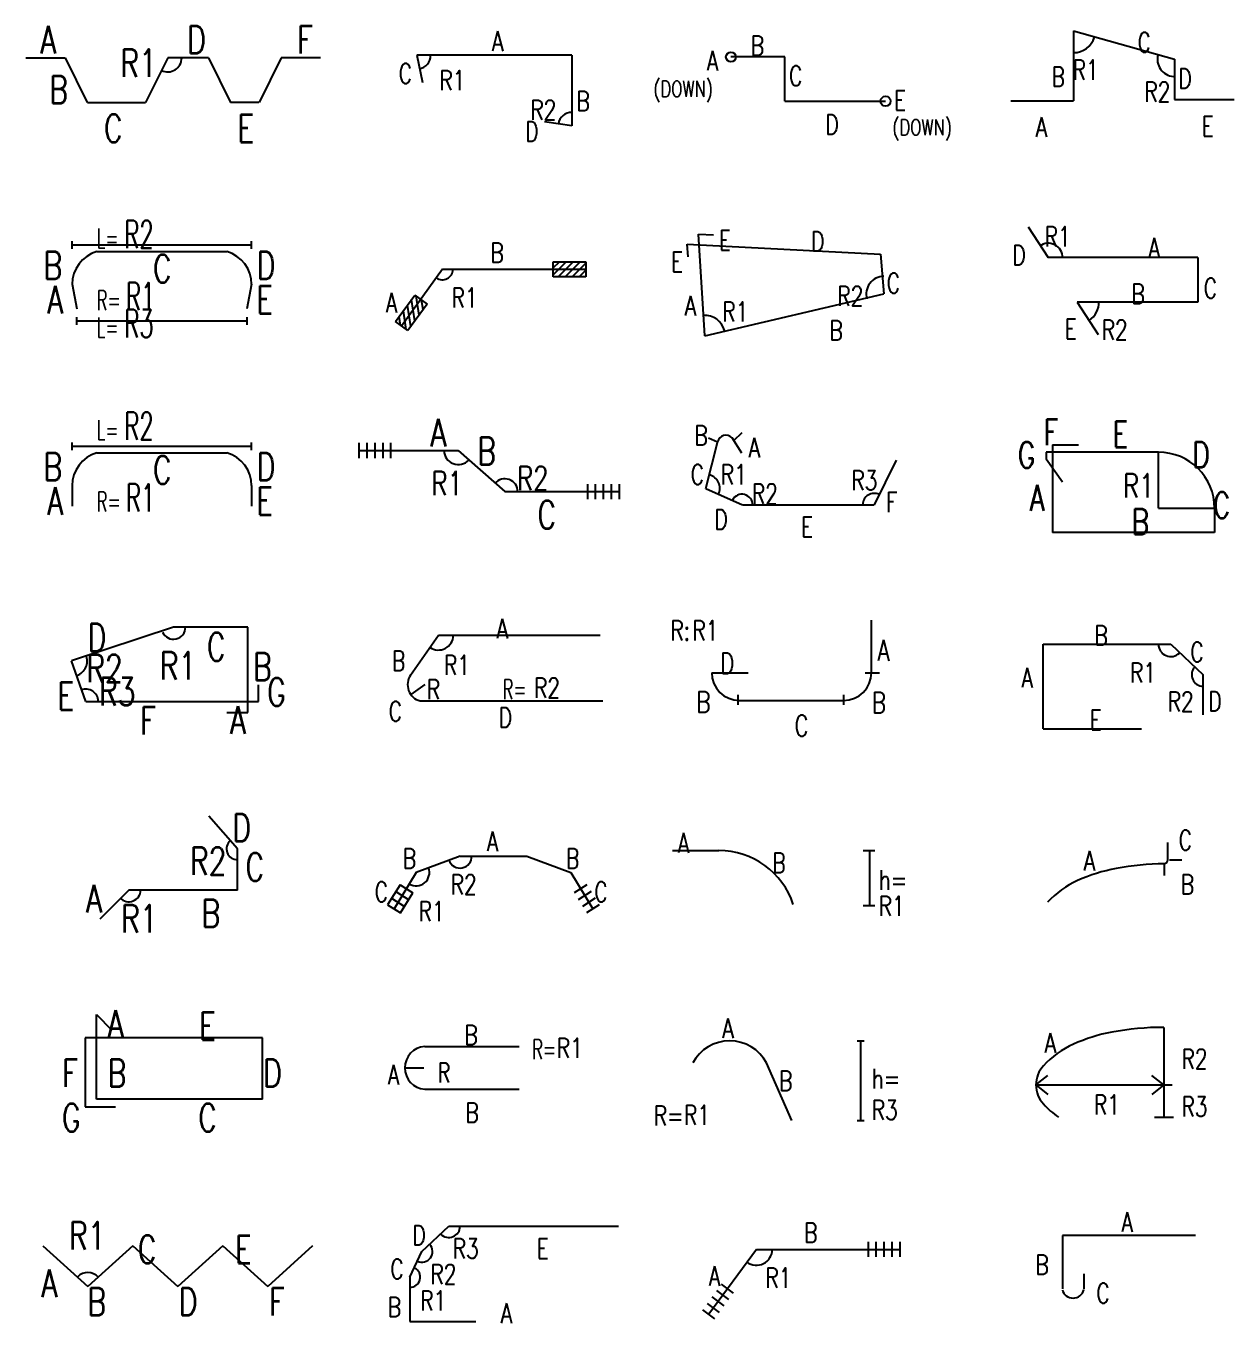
# Model space of a CAD drawing. Header units: millimetres. Extents: x -0.4 to 11.6, y -0.2 to 49.8.
# Drawn here: x 5.231 to 8.284, y 12.355 to 15.633 of the extents above; entities that cross this region are included whole.
import ezdxf
from ezdxf.enums import TextEntityAlignment as Align

# ---------------------------------------------------------------- set-up
doc = ezdxf.new("R2010")
doc.units = ezdxf.units.MM
for name, color, linetype in [('DIM', 7, 'Continuous'), ('SHOP', 2, 'Continuous'), ('TEXT', 3, 'Continuous'), ('TEXTSHOP', 3, 'Continuous')]:
    doc.layers.add(name, color=color, linetype=linetype)
doc.styles.add('ROMANS', font='romans.shx', dxfattribs={"width": 0.75, "bigfont": 'whgtxt.shx'})

# ---------------------------------------------------------------- blocks, each defined once
blk = doc.blocks.new('SSBAR_SHP_726')
at = {"color": 40}
for p, q in [((-0.326, 0.0503), (-0.2124, -0.0523)), ((-0.0988, 0.0503), (-0.2124, -0.0523)), ((-0.0988, 0.0503), (0.0148, -0.0523)), ((0.1284, 0.0503), (0.0148, -0.0523)), ((0.1284, 0.0503), (0.242, -0.0523)), ((0.3556, 0.0503), (0.242, -0.0523))]:
    blk.add_line(p, q, dxfattribs=at)
blk.add_arc((-0.2124, -0.0523), 0.0352, 42.1612, 136.8541, dxfattribs=at)
at = {"layer": 'TEXTSHOP', "color": 4, "style": 'ROMANS', "width": 0.75}
blk.add_attdef('R1', text='', height=0.07, dxfattribs=at).set_placement((-0.2141, 0.041), align=Align.CENTER)
for tag, p in [('C', (-0.0864, 0.0062)), ('E', (0.159, 0.0062)), ('B', (-0.214, -0.1261)), ('D', (0.0172, -0.1261)), ('F', (0.2448, -0.1261))]:
    blk.add_attdef(tag, p, '', height=0.07, dxfattribs=at)
blk.add_attdef('A', text='', height=0.07, dxfattribs=at).set_placement((-0.2896, -0.0793), align=Align.RIGHT)
blk = doc.blocks.new('SSBAR_SHP_727')
at = {"color": 2}
for p, q in [((-0.1909, -0.0787), (-0.1909, 0.1347)), ((-0.1909, 0.1347), (-0.1522, 0.0952)), ((-0.2194, 0.0762), (-0.2194, -0.0981)), ((-0.2194, -0.0981), (-0.1423, -0.0981)), ((0.2286, -0.0787), (-0.1909, -0.0787))]:
    blk.add_line(p, q, dxfattribs=at)
at = {"layer": 'SHOP', "color": 2}
for p, q in [((0.2286, 0.0762), (-0.2194, 0.0762)), ((0.2286, -0.0787), (0.2286, 0.0762))]:
    blk.add_line(p, q, dxfattribs=at)
at = {"layer": 'TEXTSHOP', "color": 4, "style": 'ROMANS', "width": 0.75}
for tag, p in [('A', (-0.1625, 0.0761)), ('B', (-0.1628, -0.0483)), ('D', (0.2304, -0.0483))]:
    blk.add_attdef(tag, p, '', height=0.07, dxfattribs=at)
for tag, p in [('E', (0.09, 0.0706)), ('C', (0.09, -0.1611))]:
    blk.add_attdef(tag, text='', height=0.07, dxfattribs=at).set_placement(p, align=Align.CENTER)
for tag, p in [('F', (-0.2374, -0.0483)), ('G', (-0.2308, -0.1611))]:
    blk.add_attdef(tag, text='', height=0.07, dxfattribs=at).set_placement(p, align=Align.RIGHT)
blk = doc.blocks.new('SSBAR_SHP_728')
at = {"color": 2}
for p, q in [((0.1657, 0.0534), (0.0937, 0.1364)), ((0.1657, -0.0507), (0.1657, 0.0534)), ((-0.1086, -0.0507), (-0.1824, -0.1243)), ((0.1657, -0.0507), (-0.1086, -0.0507))]:
    blk.add_line(p, q, dxfattribs=at)
at = {"color": 0}
for centre, radius, start, end in [((0.1657, 0.0534), 0.0275, 130.1187, 270), ((-0.1086, -0.0507), 0.0295, 222.02, 359.3017)]:
    blk.add_arc(centre, radius, start, end, dxfattribs=at)
at = {"layer": 'TEXTSHOP', "color": 4, "style": 'ROMANS', "width": 0.75}
for tag, p in [('D', (0.1525, 0.0719)), ('C', (0.1857, -0.0273)), ('R1', (-0.1287, -0.1576)), ('B', (0.0746, -0.1443))]:
    blk.add_attdef(tag, p, '', height=0.07, dxfattribs=at)
for tag, p in [('R2', (0.1376, -0.0126)), ('A', (-0.1768, -0.1075))]:
    blk.add_attdef(tag, text='', height=0.07, dxfattribs=at).set_placement(p, align=Align.RIGHT)
blk = doc.blocks.new('SSBAR_SHP_729')
at = {"color": 2}
for p, q in [((0.004, 0.1135), (-0.2534, 0.0284)), ((0.1919, 0.1135), (0.004, 0.1135)), ((0.1919, -0.1017), (0.1919, 0.1135)), ((-0.2173, -0.0743), (-0.2534, 0.0284)), ((0.2185, -0.0743), (0.2185, -0.0319)), ((-0.2173, -0.0743), (0.2185, -0.0743)), ((0.1385, -0.1017), (0.1919, -0.1017))]:
    blk.add_line(p, q, dxfattribs=at)
at = {"color": 40}
for centre, radius, start, end in [((0.004, 0.1135), 0.0303, 203.7645, 0.9327), ((-0.2534, 0.0284), 0.0393, 290.3918, 20.9387), ((-0.2173, -0.0743), 0.0312, 1.6917, 111.3858)]:
    blk.add_arc(centre, radius, start, end, dxfattribs=at)
at = {"layer": 'TEXTSHOP', "color": 4, "style": 'ROMANS', "width": 0.75}
for tag, p in [('D', (-0.1661, 0.0526)), ('E', (-0.247, -0.0949))]:
    blk.add_attdef(tag, text='', height=0.07, dxfattribs=at).set_placement(p, align=Align.RIGHT)
for tag, p in [('C', (0.1119, 0.029)), ('R1', (0.0154, -0.0186)), ('F', (-0.0607, -0.1574))]:
    blk.add_attdef(tag, text='', height=0.07, dxfattribs=at).set_placement(p, align=Align.CENTER)
for tag, p in [('R2', (-0.2164, -0.0257)), ('B', (0.2047, -0.021)), ('R3', (-0.1844, -0.0839)), ('G', (0.2405, -0.0855)), ('A', (0.1464, -0.1561))]:
    blk.add_attdef(tag, p, '', height=0.07, dxfattribs=at)
blk = doc.blocks.new('SSBAR_SHP_730')
at = {"color": 40}
for p, q in [((-0.2521, 0.0612), (-0.2521, 0.0806)), ((-0.2521, 0.0709), (0.2015, 0.0709)), ((0.2015, 0.0612), (0.2015, 0.0806))]:
    blk.add_line(p, q, dxfattribs=at)
for centre, start, end in [((-0.1663, -0.0286), 105.7649, 180), ((0.1157, -0.0286), 0, 74.2351)]:
    blk.add_arc(centre, 0.0858, start, end, dxfattribs=at)
at = {"layer": 'SHOP', "color": 2}
for p, q in [((-0.1896, 0.054), (0.139, 0.054)), ((-0.2521, -0.0286), (-0.2521, -0.0809)), ((0.2015, -0.0286), (0.2015, -0.0809))]:
    blk.add_line(p, q, dxfattribs=at)
at = {"layer": 'TEXTSHOP', "color": 3, "style": 'ROMANS', "width": 0.6}
for s, p in [('L=', (-0.1898, 0.0867)), ('R=', (-0.1898, -0.0943))]:
    blk.add_text(s, height=0.05, dxfattribs=at).set_placement(p)
at = {"layer": 'TEXTSHOP', "color": 4, "style": 'ROMANS'}
for tag, p, width in [('R2', (-0.12, 0.0867), 0.6), ('D', (0.2139, -0.016), 0.75), ('R1', (-0.116, -0.0943), 0.6), ('E', (0.2128, -0.1023), 0.75)]:
    blk.add_attdef(tag, p, '', height=0.07, dxfattribs=dict(at, width=width))
at = {"layer": 'TEXTSHOP', "color": 4, "style": 'ROMANS', "width": 0.75}
for tag, p in [('B', (-0.2774, -0.016)), ('A', (-0.2748, -0.1023))]:
    blk.add_attdef(tag, text='', height=0.07, dxfattribs=at).set_placement(p, align=Align.RIGHT)
blk.add_attdef('C', text='', height=0.07, dxfattribs=at).set_placement((-0.0244, -0.0238), align=Align.CENTER)
blk = doc.blocks.new('SSBAR_SHP_731')
at = {"color": 40}
for p, q in [((-0.2521, 0.0699), (-0.2521, 0.0893)), ((-0.2521, 0.0796), (0.2015, 0.0796)), ((0.2015, 0.0699), (0.2015, 0.0893)), ((-0.2405, -0.1223), (-0.2405, -0.1029)), ((-0.2405, -0.1126), (0.1899, -0.1126)), ((0.1899, -0.1223), (0.1899, -0.1029))]:
    blk.add_line(p, q, dxfattribs=at)
for centre, start, end in [((-0.1663, -0.0199), 105.7649, 180), ((0.1157, -0.0199), 0, 74.2351)]:
    blk.add_arc(centre, 0.0858, start, end, dxfattribs=at)
at = {"layer": 'SHOP', "color": 2}
for p, q in [((-0.1896, 0.0627), (0.139, 0.0627)), ((-0.2521, -0.0199), (-0.24, -0.0816)), ((0.2015, -0.0199), (0.1894, -0.0816))]:
    blk.add_line(p, q, dxfattribs=at)
at = {"layer": 'TEXTSHOP', "color": 3, "style": 'ROMANS', "width": 0.6}
for s, p in [('L=', (-0.1898, 0.0714)), ('R=', (-0.1898, -0.0855)), ('L=', (-0.1898, -0.1539))]:
    blk.add_text(s, height=0.05, dxfattribs=at).set_placement(p)
at = {"layer": 'TEXTSHOP', "color": 4, "style": 'ROMANS'}
for tag, p, width in [('R2', (-0.12, 0.0714), 0.6), ('D', (0.2139, -0.0073), 0.75), ('R1', (-0.116, -0.0855), 0.6), ('E', (0.2128, -0.0935), 0.75), ('R3', (-0.12, -0.1539), 0.6)]:
    blk.add_attdef(tag, p, '', height=0.07, dxfattribs=dict(at, width=width))
at = {"layer": 'TEXTSHOP', "color": 4, "style": 'ROMANS', "width": 0.75}
for tag, p in [('B', (-0.2774, -0.0073)), ('A', (-0.2748, -0.0935))]:
    blk.add_attdef(tag, text='', height=0.07, dxfattribs=at).set_placement(p, align=Align.RIGHT)
blk.add_attdef('C', text='', height=0.07, dxfattribs=at).set_placement((-0.0244, -0.0151), align=Align.CENTER)
blk = doc.blocks.new('SSBAR_SHP_732')
at = {"color": 0}
blk.add_arc((-0.0107, 0.0524), 0.0355, 243.5797, 0, dxfattribs=at)
at = {"layer": 'SHOP', "color": 2}
for p, q in [((-0.3688, 0.0524), (-0.2699, 0.0524)), ((-0.2699, 0.0524), (-0.2142, -0.0602)), ((-0.0107, 0.0524), (-0.0664, -0.0602)), ((0.0922, 0.0524), (-0.0107, 0.0524)), ((0.0922, 0.0524), (0.148, -0.0602)), ((0.2762, 0.0524), (0.2205, -0.0602)), ((0.3751, 0.0524), (0.2762, 0.0524)), ((-0.2137, -0.0602), (-0.0664, -0.0602)), ((0.22, -0.0602), (0.148, -0.0602))]:
    blk.add_line(p, q, dxfattribs=at)
at = {"layer": 'TEXTSHOP', "color": 4, "style": 'ROMANS', "width": 0.75}
for tag, p in [('A', (-0.3127, 0.063)), ('D', (0.062, 0.063)), ('C', (-0.1483, -0.1608)), ('E', (0.1864, -0.1608))]:
    blk.add_attdef(tag, text='', height=0.07, dxfattribs=at).set_placement(p, align=Align.CENTER)
for tag, p in [('F', (0.3565, 0.063)), ('R1', (-0.0383, 0.0042)), ('B', (-0.263, -0.0628))]:
    blk.add_attdef(tag, text='', height=0.07, dxfattribs=at).set_placement(p, align=Align.RIGHT)
blk = doc.blocks.new('SSBAR_SHP_826')
at = {"color": 40}
for p, q in [((-0.1682, 0.0357), (-0.1003, 0.0999)), ((-0.1003, 0.0999), (0.3285, 0.0999)), ((-0.1986, -0.0286), (-0.1682, 0.0357)), ((-0.1986, -0.1411), (-0.0322, -0.1411))]:
    blk.add_line(p, q, dxfattribs=at)
for centre, radius, start, end in [((-0.1003, 0.0999), 0.0285, 223.8003, 0.33), ((-0.1682, 0.0357), 0.0267, 244.4779, 42.1721), ((-0.1986, -0.0286), 0.0261, 269.7628, 61.9128)]:
    blk.add_arc(centre, radius, start, end, dxfattribs=at)
at = {"layer": 'SHOP', "color": 2}
blk.add_line((-0.1986, -0.0286), (-0.1986, -0.1411), dxfattribs=at)
at = {"layer": 'TEXTSHOP', "color": 4, "style": 'ROMANS', "width": 0.75}
for tag, p in [('D', (-0.159, 0.052)), ('C', (-0.2146, -0.0334)), ('B', (-0.2213, -0.1294))]:
    blk.add_attdef(tag, text='', height=0.05, dxfattribs=at).set_placement(p, align=Align.RIGHT)
for tag, p in [('R3', (-0.0906, 0.0184)), ('E', (0.1219, 0.0184)), ('R2', (-0.1468, -0.0465)), ('R1', (-0.1727, -0.1132)), ('A', (0.0306, -0.1449))]:
    blk.add_attdef(tag, p, '', height=0.05, dxfattribs=at)
blk = doc.blocks.new('SSBAR_SHP_827')
at = {"color": 40}
blk.add_line((-0.2115, 0), (-0.1636, 0), dxfattribs=at)
blk.add_arc((-0.1574, 0), 0.0541, 93.999, 266.001, dxfattribs=at)
at = {"layer": 'SHOP', "color": 2}
for p, q in [((-0.1612, 0.054), (0.0771, 0.054)), ((-0.1612, -0.0539), (0.0771, -0.0539))]:
    blk.add_line(p, q, dxfattribs=at)
at = {"layer": 'TEXTSHOP', "color": 4, "style": 'ROMANS'}
for s, width, p in [('R=', 0.6, (0.1407, 0.0217)), ('R', 0.7, (-0.1124, -0.0373))]:
    blk.add_text(s, height=0.05, dxfattribs=dict(at, width=width)).set_placement(p, align=Align.CENTER)
at = {"layer": 'TEXTSHOP', "color": 4, "style": 'ROMANS', "width": 0.75}
for p in [(-0.0441, 0.0581), (-0.0414, -0.138)]:
    blk.add_attdef('B', text='', height=0.05, dxfattribs=at).set_placement(p, align=Align.CENTER)
blk.add_attdef('R1', (0.1722, 0.0252), '', height=0.05, dxfattribs=at)
blk.add_attdef('A', text='', height=0.05, dxfattribs=at).set_placement((-0.2257, -0.042), align=Align.RIGHT)
blk = doc.blocks.new('SSBAR_SHP_828')
at = {"color": 2}
for p, q in [((-0.1829, -0.0066), (-0.2388, -0.0979)), ((0.2079, -0.0066), (0.2638, -0.0979))]:
    blk.add_line(p, q, dxfattribs=at)
at = {"color": 40}
for p, q in [((-0.2235, -0.0377), (-0.255, -0.0877)), ((-0.2341, -0.0546), (-0.2017, -0.075)), ((-0.2235, -0.0377), (-0.1911, -0.0581)), ((-0.2226, -0.1081), (-0.1911, -0.0581)), ((0.2485, -0.0377), (0.2161, -0.0581)), ((0.2592, -0.0546), (0.2268, -0.075)), ((-0.255, -0.0877), (-0.2226, -0.1081)), ((-0.2448, -0.0715), (-0.2124, -0.0919)), ((0.2698, -0.0715), (0.2374, -0.0919)), ((0.28, -0.0877), (0.2476, -0.1081))]:
    blk.add_line(p, q, dxfattribs=at)
for centre, radius, start, end in [((-0.072, 0.0346), 0.0297, 199.4366, 2.2008), ((-0.1829, -0.0066), 0.0336, 239.193, 20.6875)]:
    blk.add_arc(centre, radius, start, end)
at = {"layer": 'SHOP', "color": 2}
for p, q in [((-0.072, 0.0346), (-0.1829, -0.0066)), ((-0.072, 0.0346), (0.097, 0.0346)), ((0.097, 0.0346), (0.2079, -0.0066))]:
    blk.add_line(p, q, dxfattribs=at)
at = {"layer": 'TEXTSHOP', "color": 4, "style": 'ROMANS', "width": 0.75}
blk.add_attdef('A', text='', height=0.05, dxfattribs=at).set_placement((0.0101, 0.0475), align=Align.CENTER)
for tag, p in [('B', (-0.1832, 0.0042)), ('C', (-0.2541, -0.0803))]:
    blk.add_attdef(tag, text='', height=0.05, dxfattribs=at).set_placement(p, align=Align.RIGHT)
for tag, p in [('B', (0.1954, 0.0042)), ('R2', (-0.0959, -0.0616)), ('C', (0.2671, -0.0803)), ('R1', (-0.1769, -0.1293))]:
    blk.add_attdef(tag, p, '', height=0.05, dxfattribs=at)
at = {"layer": 'TEXTSHOP', "color": 30, "true_color": 0xf8991e, "style": 'ROMANS', "width": 0.75}
for tag, p in [('T1', (-0.315, -0.1292)), ('COUPLER1', (-0.2422, -0.164)), ('O1', (-0.315, -0.1928))]:
    blk.add_attdef(tag, text='', height=0.05, dxfattribs=at).set_placement(p, align=Align.MIDDLE_LEFT)
blk.add_attdef('COUPLER2', text='', height=0.05, dxfattribs=at).set_placement((0.2672, -0.139), align=Align.TOP_CENTER)
blk = doc.blocks.new('SSBAR_SHP_829')
at = {"color": 40}
for p, q in [((-0.1975, -0.0075), (-0.1264, 0.0934)), ((-0.1264, 0.0934), (0.2824, 0.0934)), ((-0.1612, -0.0312), (-0.1963, -0.0566)), ((-0.173, -0.0729), (0.2888, -0.0729))]:
    blk.add_line(p, q, dxfattribs=at)
at = {"color": 7}
blk.add_arc((-0.1264, 0.0934), 0.0375, 235.3852, 359.2043, dxfattribs=at)
at = {"color": 40}
blk.add_arc((-0.1612, -0.0312), 0.0433, 146.8327, 254.2351, dxfattribs=at)
at = {"layer": 'TEXTSHOP', "color": 4, "style": 'ROMANS', "width": 0.75}
blk.add_text('R', height=0.05, dxfattribs=at).set_placement((-0.156, -0.0683))
at = {"layer": 'TEXTSHOP', "color": 4, "style": 'ROMANS', "width": 0.6}
blk.add_text('R=', height=0.05, dxfattribs=at).set_placement((0.066, -0.0682), align=Align.CENTER)
at = {"layer": 'TEXTSHOP', "color": 4, "style": 'ROMANS', "width": 0.75}
for tag, p in [('A', (0.0203, 0.0851)), ('R1', (-0.1129, -0.0072)), ('R2', (0.1149, -0.0646)), ('D', (0.0257, -0.1397))]:
    blk.add_attdef(tag, p, '', height=0.05, dxfattribs=at)
for tag, p in [('B', (-0.2105, 0.0035)), ('C', (-0.2185, -0.1241))]:
    blk.add_attdef(tag, text='', height=0.05, dxfattribs=at).set_placement(p, align=Align.RIGHT)
blk = doc.blocks.new('SSBAR_SHP_830')
at = {"color": 40}
for p, q in [((-0.3274, 0.0794), (-0.3274, 0.0411)), ((-0.3074, 0.0794), (-0.3074, 0.0411)), ((-0.2874, 0.0794), (-0.2874, 0.0411)), ((-0.2674, 0.0794), (-0.2674, 0.0411)), ((-0.2474, 0.0794), (-0.2474, 0.0411)), ((-0.3274, 0.0603), (-0.0763, 0.0603)), ((-0.0763, 0.0603), (0.0414, -0.0439)), ((0.2498, -0.0247), (0.2498, -0.063)), ((0.2698, -0.0247), (0.2698, -0.063)), ((0.2898, -0.0247), (0.2898, -0.063)), ((0.3098, -0.0247), (0.3098, -0.063)), ((0.3298, -0.0247), (0.3298, -0.063)), ((0.0414, -0.0439), (0.3298, -0.0439))]:
    blk.add_line(p, q, dxfattribs=at)
for centre, radius, start, end in [((-0.0763, 0.0603), 0.0358, 180.4107, 317.4344), ((0.0414, -0.0439), 0.0325, 359.5379, 140.8526)]:
    blk.add_arc(centre, radius, start, end, dxfattribs=at)
at = {"layer": 'TEXTSHOP', "color": 4, "style": 'ROMANS', "width": 0.75}
for tag, p in [('A', (-0.1067, 0.0699)), ('C', (0.147, -0.1374))]:
    blk.add_attdef(tag, text='', height=0.07, dxfattribs=at).set_placement(p, align=Align.RIGHT)
for tag, p, height in [('B', (-0.0286, 0.0236), 0.07), ('R1', (-0.1412, -0.0526), 0.06), ('R2', (0.0725, -0.04), 0.06)]:
    blk.add_attdef(tag, p, '', height=height, dxfattribs=at)
at = {"layer": 'TEXTSHOP', "color": 30, "true_color": 0xf8991e, "style": 'ROMANS', "width": 0.75}
for tag, p in [('COUPLER1', (-0.2874, 0.0211)), ('COUPLER2', (0.3298, -0.083))]:
    blk.add_attdef(tag, text='', height=0.05, dxfattribs=at).set_placement(p, align=Align.TOP_CENTER)
blk = doc.blocks.new('SSBAR_SHP_831')
at = {"color": 40}
for p, q in [((0.1632, 0.0214), (0.179, 0.0371)), ((0.1632, 0.0037), (0.1966, 0.0371)), ((0.1632, 0.0371), (0.2462, 0.0371)), ((0.1632, -0.0012), (0.1632, 0.0371)), ((0.176, -0.0012), (0.2143, 0.0371)), ((0.1937, -0.0012), (0.232, 0.0371)), ((0.2114, -0.0012), (0.2462, 0.0336)), ((0.2462, 0.0371), (0.2462, -0.0012)), ((0.229, -0.0012), (0.2462, 0.0159)), ((0.2462, -0.0012), (0.1632, -0.0012)), ((-0.2349, -0.1141), (-0.186, -0.0471)), ((-0.186, -0.1121), (-0.1943, -0.0586)), ((-0.186, -0.0471), (-0.155, -0.0698)), ((-0.1756, -0.0979), (-0.1831, -0.0492)), ((-0.1651, -0.0836), (-0.1689, -0.0596)), ((-0.2079, -0.1338), (-0.2152, -0.0871)), ((-0.1964, -0.1264), (-0.2048, -0.0728)), ((-0.155, -0.0698), (-0.204, -0.1367)), ((-0.204, -0.1367), (-0.2349, -0.1141)), ((-0.2222, -0.1234), (-0.2256, -0.1014))]:
    blk.add_line(p, q, dxfattribs=at)
at = {"color": 0}
blk.add_arc((-0.1161, 0.018), 0.0264, 233.808, 0, dxfattribs=at)
at = {"layer": 'SHOP', "color": 2}
for q in [(-0.2195, -0.1254), (0.2462, 0.018)]:
    blk.add_line((-0.1161, 0.018), q, dxfattribs=at)
at = {"layer": 'TEXTSHOP', "color": 4, "style": 'ROMANS', "width": 0.75}
blk.add_attdef('B', text='', height=0.05, dxfattribs=at).set_placement((0.0214, 0.0349), align=Align.CENTER)
at = {"layer": 'TEXTSHOP', "color": 30, "true_color": 0xf8991e, "style": 'ROMANS', "width": 0.75}
for tag, p in [('T2', (0.1632, 0.0448)), ('O2', (0.2462, 0.0448))]:
    blk.add_attdef(tag, text='', height=0.05, dxfattribs=at).set_placement(p, align=Align.CENTER)
at = {"layer": 'TEXTSHOP', "color": 4, "style": 'ROMANS', "width": 0.75}
blk.add_attdef('R1', (-0.0936, -0.044), '', height=0.05, dxfattribs=at)
at = {"layer": 'TEXTSHOP', "color": 30, "true_color": 0xf8991e, "style": 'ROMANS', "width": 0.75}
blk.add_attdef('COUPLER2', text='', height=0.05, dxfattribs=at).set_placement((0.2047, -0.0088), align=Align.TOP_CENTER)
at = {"layer": 'TEXTSHOP', "color": 4, "style": 'ROMANS', "width": 0.75}
blk.add_attdef('A', text='', height=0.05, dxfattribs=at).set_placement((-0.2305, -0.0913), align=Align.RIGHT)
at = {"layer": 'TEXTSHOP', "color": 30, "true_color": 0xf8991e, "style": 'ROMANS', "width": 0.75}
for tag, p in [('T1', (-0.1445, -0.0807)), ('O1', (-0.1445, -0.1488))]:
    blk.add_attdef(tag, text='', height=0.05, dxfattribs=at).set_placement(p, align=Align.MIDDLE_LEFT)
blk.add_attdef('COUPLER1', text='', height=0.05, dxfattribs=at).set_placement((-0.2405, -0.1457), align=Align.MIDDLE_RIGHT)
blk = doc.blocks.new('SSBAR_SHP_832')
at = {"color": 40}
for centre, radius, start, end in [((-0.1808, 0.0588), 0.0345, 279.4938, 359.4949), ((0.2102, -0.1192), 0.0339, 88.5511, 171.8863)]:
    blk.add_arc(centre, radius, start, end, dxfattribs=at)
at = {"layer": 'SHOP', "color": 2}
for p, q in [((-0.1808, 0.0588), (-0.1671, -0.0096)), ((0.2102, 0.0588), (-0.1808, 0.0588)), ((0.2102, 0.0588), (0.2102, -0.1192)), ((0.2102, -0.1192), (0.1414, -0.1093))]:
    blk.add_line(p, q, dxfattribs=at)
at = {"layer": 'TEXTSHOP', "color": 4, "style": 'ROMANS', "width": 0.75}
blk.add_attdef('A', text='', height=0.05, dxfattribs=at).set_placement((0.0231, 0.0695), align=Align.CENTER)
for tag, p in [('C', (-0.1933, -0.0123)), ('R2', (0.1715, -0.1043)), ('D', (0.1263, -0.1586))]:
    blk.add_attdef(tag, text='', height=0.05, dxfattribs=at).set_placement(p, align=Align.RIGHT)
for tag, p in [('R1', (-0.1245, -0.0294)), ('B', (0.222, -0.0819))]:
    blk.add_attdef(tag, p, '', height=0.05, dxfattribs=at)
blk = doc.blocks.new('SSBAR_SHP_926')
at = {"color": 40}
for p, q in [((0.1591, 0.0606), (0.1591, 0.0223)), ((0.1791, 0.0606), (0.1791, 0.0223)), ((0.1991, 0.0606), (0.1991, 0.0223)), ((0.2191, 0.0606), (0.2191, 0.0223)), ((0.2391, 0.0606), (0.2391, 0.0223)), ((-0.1924, -0.0856), (-0.2233, -0.0629)), ((-0.1806, -0.0694), (-0.2115, -0.0468)), ((-0.216, -0.1178), (-0.247, -0.0952)), ((-0.2042, -0.1017), (-0.2351, -0.079)), ((-0.2279, -0.134), (-0.2588, -0.1113))]:
    blk.add_line(p, q, dxfattribs=at)
at = {"color": 0}
blk.add_arc((-0.1231, 0.0414), 0.0402, 233.808, 0, dxfattribs=at)
at = {"layer": 'SHOP', "color": 2}
for q in [(-0.2433, -0.1226), (0.2391, 0.0414)]:
    blk.add_line((-0.1231, 0.0414), q, dxfattribs=at)
at = {"layer": 'TEXTSHOP', "color": 4, "style": 'ROMANS', "width": 0.75}
blk.add_attdef('B', text='', height=0.05, dxfattribs=at).set_placement((0.0143, 0.0583), align=Align.CENTER)
at = {"layer": 'TEXTSHOP', "color": 30, "true_color": 0xf8991e, "style": 'ROMANS', "width": 0.75}
blk.add_attdef('COUPLER2', text='', height=0.05, dxfattribs=at).set_placement((0.2191, 0.0023), align=Align.TOP_CENTER)
at = {"layer": 'TEXTSHOP', "color": 4, "style": 'ROMANS', "width": 0.75}
blk.add_attdef('A', text='', height=0.05, dxfattribs=at).set_placement((-0.2143, -0.051), align=Align.RIGHT)
blk.add_attdef('R1', (-0.1007, -0.0555), '', height=0.05, dxfattribs=at)
at = {"layer": 'TEXTSHOP', "color": 30, "true_color": 0xf8991e, "style": 'ROMANS', "width": 0.75}
blk.add_attdef('COUPLER1', text='', height=0.05, dxfattribs=at).set_placement((-0.2042, -0.1347), align=Align.BOTTOM_LEFT)
blk = doc.blocks.new('SSBAR_SHP_927')
at = {"color": 40}
for p, q in [((0.1312, 0.0684), (0.149, 0.0684)), ((0.1407, -0.1327), (0.1407, 0.0684)), ((-0.0334, -0.1327), (-0.0974, 0.0125)), ((0.1312, -0.1327), (0.149, -0.1327))]:
    blk.add_line(p, q, dxfattribs=at)
blk.add_arc((-0.1907, -0.0373), 0.1057, 28.101, 151.899, dxfattribs=at)
at = {"layer": 'TEXTSHOP', "color": 4, "style": 'ROMANS', "width": 0.75}
for s, p in [('h=', (0.1682, -0.0525)), ('R=', (-0.3826, -0.1456))]:
    blk.add_text(s, height=0.05, dxfattribs=at).set_placement(p)
blk.add_attdef('A', text='', height=0.05, dxfattribs=at).set_placement((-0.1949, 0.0749), align=Align.CENTER)
for tag, p in [('B', (-0.0661, -0.0578)), ('R1', (-0.3063, -0.1443)), ('R3', (0.1682, -0.1313))]:
    blk.add_attdef(tag, p, '', height=0.05, dxfattribs=at)
blk = doc.blocks.new('SSBAR_SHP_928')
at = {"color": 2}
blk.add_line((-0.3354, 0.0496), (-0.2181, 0.0496), dxfattribs=at)
at = {"color": 40}
for p, q in [((0.1469, 0.0496), (0.1761, 0.0496)), ((0.1629, 0.0496), (0.1629, -0.09)), ((0.1469, -0.09), (0.1761, -0.09))]:
    blk.add_line(p, q, dxfattribs=at)
at = {"color": 2}
blk.add_arc((-0.2193, -0.1501), 0.1997, 18.355, 89.656, dxfattribs=at)
at = {"layer": 'TEXTSHOP', "color": 4, "style": 'ROMANS', "width": 0.75}
blk.add_text('h=', height=0.05, dxfattribs=at).set_placement((0.1857, -0.05))
for tag, p in [('A', (-0.3216, 0.0438)), ('B', (-0.0831, -0.0069)), ('R1', (0.1857, -0.116))]:
    blk.add_attdef(tag, p, '', height=0.05, dxfattribs=at)
blk = doc.blocks.new('SSBAR_SHP_929')
at = {"color": 40}
for p, q in [((0.1676, -0.0014), (0.1676, 0.1311)), ((-0.2359, -0.0014), (-0.1437, -0.0014)), ((0.1517, -0.0014), (0.1882, -0.0014)), ((-0.1696, -0.0572), (-0.1696, -0.0822)), ((0.0974, -0.0572), (0.0974, -0.0822)), ((-0.1677, -0.0715), (0.0994, -0.0715))]:
    blk.add_line(p, q, dxfattribs=at)
for centre, start, end in [((-0.1657, -0.0014), 180, 270), ((0.0974, -0.0014), 270, 0)]:
    blk.add_arc(centre, 0.0702, start, end, dxfattribs=at)
at = {"layer": 'TEXTSHOP', "color": 4, "style": 'ROMANS', "width": 0.75}
blk.add_text('R:', height=0.05, dxfattribs=at).set_placement((-0.3404, 0.0804))
for tag, p, height in [('R1', (-0.2852, 0.0804), 0.05), ('A', (0.183, 0.0286), 0.0529), ('B', (0.1682, -0.1037), 0.0529)]:
    blk.add_attdef(tag, p, '', height=height, dxfattribs=at)
for tag, p in [('D', (-0.1971, -0.004)), ('C', (-0.009, -0.1616))]:
    blk.add_attdef(tag, text='', height=0.0529, dxfattribs=at).set_placement(p, align=Align.CENTER)
blk.add_attdef('B', text='', height=0.0529, dxfattribs=at).set_placement((-0.2393, -0.102), align=Align.RIGHT)
blk = doc.blocks.new('SSBAR_SHP_930')
at = {"color": 0}
for p, q in [((-0.1797, 0.0857), (-0.1591, 0.1053)), ((-0.221, 0.0816), (-0.2437, 0.0909))]:
    blk.add_line(p, q, dxfattribs=at)
at = {"color": 2}
for p, q in [((-0.2507, -0.0357), (-0.2204, 0.084)), ((-0.16, 0.0532), (-0.1845, 0.0919))]:
    blk.add_line(p, q, dxfattribs=at)
blk.add_arc((-0.2002, 0.0776), 0.0212, 42.4199, 169.0635, dxfattribs=at)
at = {"color": 0}
for centre, radius, start, end in [((-0.2507, -0.0357), 0.0354, 335.5987, 74.3491), ((-0.1593, -0.077), 0.0266, 357.6156, 154.6324), ((0.1744, -0.077), 0.0288, 63.8676, 180.0531)]:
    blk.add_arc(centre, radius, start, end, dxfattribs=at)
at = {"layer": 'SHOP', "color": 2}
for p, q in [((0.2301, 0.0355), (0.1744, -0.077)), ((-0.2507, -0.0357), (-0.1578, -0.077)), ((-0.1574, -0.077), (0.1744, -0.077))]:
    blk.add_line(p, q, dxfattribs=at)
at = {"layer": 'TEXTSHOP', "color": 4, "style": 'ROMANS', "width": 0.75}
for tag, p in [('B', (-0.246, 0.0733)), ('C', (-0.2555, -0.0255)), ('R3', (0.1826, -0.0402)), ('D', (-0.1954, -0.1391))]:
    blk.add_attdef(tag, text='', height=0.05, dxfattribs=at).set_placement(p, align=Align.RIGHT)
for tag, p in [('A', (-0.1428, 0.0423)), ('R1', (-0.2133, -0.0255)), ('R2', (-0.1347, -0.0743)), ('F', (0.2042, -0.0953))]:
    blk.add_attdef(tag, p, '', height=0.05, dxfattribs=at)
blk.add_attdef('E', text='', height=0.05, dxfattribs=at).set_placement((0.0047, -0.1577), align=Align.CENTER)
blk = doc.blocks.new('SSBAR_SHP_931')
at = {"color": 2}
for p, q in [((-0.2531, -0.1501), (-0.269, 0.1069)), ((-0.269, 0.1069), (-0.2315, 0.1049)), ((-0.2956, 0.0495), (-0.2976, 0.0817)), ((-0.2976, 0.0817), (0.1903, 0.0565)), ((0.1903, 0.0565), (0.1991, -0.0441)), ((-0.2531, -0.1501), (0.1991, -0.0441))]:
    blk.add_line(p, q, dxfattribs=at)
at = {"color": 0}
for centre, radius, start, end in [((0.1991, -0.0441), 0.0445, 90.2504, 196.2182), ((-0.2531, -0.1501), 0.0515, 15.594, 94.0206)]:
    blk.add_arc(centre, radius, start, end, dxfattribs=at)
at = {"layer": 'TEXTSHOP', "color": 4, "style": 'ROMANS', "width": 0.75}
for tag, p in [('E', (-0.218, 0.0666)), ('D', (0.0148, 0.0636)), ('C', (0.2063, -0.0419)), ('R1', (-0.2095, -0.1142)), ('B', (0.0611, -0.1614))]:
    blk.add_attdef(tag, p, '', height=0.05, dxfattribs=at)
for tag, p in [('E', (-0.3085, 0.012)), ('R2', (0.147, -0.0745)), ('A', (-0.2755, -0.0986))]:
    blk.add_attdef(tag, text='', height=0.05, dxfattribs=at).set_placement(p, align=Align.RIGHT)
blk = doc.blocks.new('SSBAR_SHP_932')
at = {"color": 2}
for p, q in [((-0.0509, 0.0546), (-0.1874, 0.0546)), ((-0.0509, -0.0571), (0.2032, -0.0571))]:
    blk.add_line(p, q, dxfattribs=at)
at = {"color": 40}
for centre in [(-0.1874, 0.0546), (0.2032, -0.0571)]:
    blk.add_circle(centre, 0.0125, dxfattribs=at)
at = {"layer": 'DIM', "color": 2}
blk.add_line((-0.0509, -0.0571), (-0.0509, 0.0546), dxfattribs=at)
at = {"layer": 'TEXT', "color": 4, "style": 'ROMANS', "width": 0.75}
for p in [(-0.3832, -0.0461), (0.2207, -0.1431)]:
    blk.add_text('(DOWN)', height=0.04, dxfattribs=at).set_placement(p)
for tag, p in [('B', (-0.1207, 0.0583)), ('D', (0.068, -0.1411))]:
    blk.add_attdef(tag, text='', height=0.05, dxfattribs=at).set_placement(p, align=Align.CENTER)
blk.add_attdef('A', text='', height=0.05, dxfattribs=at).set_placement((-0.2196, 0.0201), align=Align.RIGHT)
for tag, p in [('C', (-0.0407, -0.0179)), ('E', (0.2248, -0.0797))]:
    blk.add_attdef(tag, p, '', height=0.05, dxfattribs=at)
blk = doc.blocks.new('SSBAR_SHP_1026')
at = {"color": 40}
for p, q in [((-0.1499, 0.0766), (-0.1499, -0.0585)), ((-0.0948, -0.0593), (-0.0948, -0.0204))]:
    blk.add_line(p, q, dxfattribs=at)
blk.add_arc((-0.1226, -0.0535), 0.0283, 194.446, 344.4664, dxfattribs=at)
at = {"layer": 'SHOP', "color": 2}
blk.add_line((0.1868, 0.0766), (-0.1499, 0.0766), dxfattribs=at)
at = {"layer": 'TEXTSHOP', "color": 4, "style": 'ROMANS', "width": 0.75}
blk.add_attdef('A', text='', height=0.05, dxfattribs=at).set_placement((0.0138, 0.0855), align=Align.CENTER)
blk.add_attdef('B', text='', height=0.05, dxfattribs=at).set_placement((-0.1846, -0.0224), align=Align.RIGHT)
blk.add_attdef('C', (-0.064, -0.0944), '', height=0.05, dxfattribs=at)
blk = doc.blocks.new('SSBAR_SHP_1027')
at = {"color": 40}
for p, q in [((0.1061, 0.1023), (0.1061, -0.1248)), ((-0.2167, -0.0431), (-0.187, -0.0192)), ((0.1061, -0.0431), (0.0764, -0.0192)), ((-0.2167, -0.0431), (0.1273, -0.0431)), ((-0.2167, -0.0431), (-0.187, -0.0671)), ((0.1061, -0.0431), (0.0764, -0.0671)), ((0.0827, -0.1248), (0.1307, -0.1248))]:
    blk.add_line(p, q, dxfattribs=at)
for centre, radius, start, end in [((0.1061, -0.6119), 0.7143, 90, 100.5751), ((0.0534, -0.3297), 0.4272, 100.5751, 114.2621), ((-0.0265, -0.1526), 0.2329, 114.2621, 137.417), ((-0.1455, -0.0431), 0.0711, 137.417, 180), ((-0.1455, -0.0431), 0.0711, 180, 222.583), ((-0.0265, 0.0663), 0.2329, 222.583, 235.1307)]:
    blk.add_arc(centre, radius, start, end, dxfattribs=at)
at = {"layer": 'TEXTSHOP', "color": 4, "style": 'ROMANS', "width": 0.75}
blk.add_attdef('A', text='', height=0.05, dxfattribs=at).set_placement((-0.1659, 0.038), align=Align.RIGHT)
for tag, p in [('R2', (0.151, -0.0026)), ('R3', (0.151, -0.1227))]:
    blk.add_attdef(tag, p, '', height=0.05, dxfattribs=at)
blk.add_attdef('R1', text='', height=0.05, dxfattribs=at).set_placement((-0.0375, -0.118), align=Align.CENTER)
blk = doc.blocks.new('SSBAR_SHP_1028')
at = {"color": 40}
for p, q in [((0.1169, 0.0257), (0.1169, 0.0696)), ((0.1074, 0.0127), (0.1074, -0.0139)), ((0.1206, 0.0257), (0.1519, 0.0257))]:
    blk.add_line(p, q, dxfattribs=at)
for centre, radius, start, end in [((0.0642, -0.4162), 0.4272, 100.5751, 114.2621), ((0.1169, -0.6984), 0.7143, 90.7617, 100.5751), ((0.1052, 0.0274), 0.0118, 280.8678, 351.8161), ((-0.0157, -0.2391), 0.2329, 114.2621, 137.417)]:
    blk.add_arc(centre, radius, start, end, dxfattribs=at)
at = {"layer": 'TEXTSHOP', "color": 4, "style": 'ROMANS', "width": 0.75}
for tag, p in [('C', (0.1437, 0.0504)), ('B', (0.1488, -0.0614))]:
    blk.add_attdef(tag, p, '', height=0.05, dxfattribs=at)
blk.add_attdef('A', text='', height=0.05, dxfattribs=at).set_placement((-0.0672, -0.0013), align=Align.RIGHT)
blk = doc.blocks.new('SSBAR_SHP_1029')
at = {"color": 2}
blk.add_line((-0.1988, -0.1431), (0.0504, -0.1431), dxfattribs=at)
at = {"color": 40}
for centre, radius, start, end in [((0.124, 0.0706), 0.0312, 181.2484, 313.9531), ((0.206, -0.0064), 0.0291, 137.9535, 270.032)]:
    blk.add_arc(centre, radius, start, end, dxfattribs=at)
at = {"layer": 'SHOP', "color": 2}
for p, q in [((-0.1988, 0.0706), (0.124, 0.0706)), ((-0.1988, -0.1431), (-0.1988, 0.0706)), ((0.124, 0.0706), (0.206, -0.0064)), ((0.2061, -0.1081), (0.206, -0.0064))]:
    blk.add_line(p, q, dxfattribs=at)
at = {"layer": 'TEXTSHOP', "color": 4, "style": 'ROMANS', "width": 0.75}
for tag, p in [('B', (-0.0523, 0.0678)), ('E', (-0.0655, -0.1456))]:
    blk.add_attdef(tag, text='', height=0.05, dxfattribs=at).set_placement(p, align=Align.CENTER)
for tag, p in [('C', (0.1732, 0.0259)), ('D', (0.2186, -0.0986))]:
    blk.add_attdef(tag, p, '', height=0.05, dxfattribs=at)
for tag, p in [('A', (-0.2246, -0.0389)), ('R1', (0.0867, -0.0263)), ('R2', (0.182, -0.0994))]:
    blk.add_attdef(tag, text='', height=0.05, dxfattribs=at).set_placement(p, align=Align.RIGHT)
blk = doc.blocks.new('SSBAR_SHP_1030')
at = {"color": 2}
blk.add_line((-0.1746, 0.0744), (-0.1092, 0.0744), dxfattribs=at)
at = {"color": 40}
for q in [(0.0932, 0.0559), (0.2347, -0.0856)]:
    blk.add_line((0.0932, -0.0856), q, dxfattribs=at)
blk.add_arc((0.0932, -0.0856), 0.1414, 0, 90, dxfattribs=at)
at = {"layer": 'SHOP', "color": 2}
for p, q in [((-0.1746, 0.0744), (-0.1746, -0.1467)), ((-0.191, 0.0559), (-0.191, 0.0382)), ((0.0932, 0.0559), (-0.191, 0.0559)), ((-0.1499, -0.0199), (-0.191, 0.0382)), ((0.2347, -0.0856), (0.2347, -0.1467)), ((0.2347, -0.1467), (-0.1746, -0.1467))]:
    blk.add_line(p, q, dxfattribs=at)
at = {"layer": 'TEXTSHOP', "color": 4, "style": 'ROMANS', "width": 0.75}
for tag, p in [('F', (-0.1979, 0.0738)), ('D', (0.1784, 0.0169)), ('C', (0.2304, -0.1107))]:
    blk.add_attdef(tag, p, '', height=0.0652, dxfattribs=at)
blk.add_attdef('E', text='', height=0.0652, dxfattribs=at).set_placement((-0.0037, 0.0689), align=Align.CENTER)
for tag, height, p in [('G', 0.0652, (-0.2185, 0.0163)), ('R1', 0.06, (0.0825, -0.0588)), ('A', 0.0652, (-0.1951, -0.092)), ('B', 0.0652, (0.0689, -0.1525))]:
    blk.add_attdef(tag, text='', height=height, dxfattribs=at).set_placement(p, align=Align.RIGHT)
blk = doc.blocks.new('SSBAR_SHP_1031')
at = {"color": 40}
for p, q in [((-0.2362, 0.1257), (-0.1857, 0.0476)), ((-0.1129, -0.0649), (-0.0597, -0.1471))]:
    blk.add_line(p, q, dxfattribs=at)
for centre, radius, start, end in [((-0.1857, 0.0476), 0.0362, 359.0628, 126.5145), ((-0.1129, -0.0649), 0.0554, 303.7962, 1.2693)]:
    blk.add_arc(centre, radius, start, end, dxfattribs=at)
at = {"layer": 'SHOP', "color": 2}
for p, q in [((0.1928, 0.0476), (-0.1857, 0.0476)), ((0.1928, 0.0476), (0.1928, -0.0649)), ((0.1928, -0.0649), (-0.1129, -0.0649))]:
    blk.add_line(p, q, dxfattribs=at)
at = {"layer": 'TEXTSHOP', "color": 4, "style": 'ROMANS', "width": 0.75}
for tag, p in [('R1', (-0.195, 0.0758)), ('C', (0.2073, -0.0547)), ('R2', (-0.0505, -0.16))]:
    blk.add_attdef(tag, p, '', height=0.05, dxfattribs=at)
for tag, p in [('D', (-0.2428, 0.0289)), ('E', (-0.1133, -0.1575))]:
    blk.add_attdef(tag, text='', height=0.05, dxfattribs=at).set_placement(p, align=Align.RIGHT)
for tag, p in [('A', (0.082, 0.0475)), ('B', (0.0411, -0.0691))]:
    blk.add_attdef(tag, text='', height=0.05, dxfattribs=at).set_placement(p, align=Align.CENTER)
blk = doc.blocks.new('SSBAR_SHP_1032')
at = {"color": 2}
for p, q in [((-0.2799, -0.0564), (-0.1215, -0.0564)), ((0.1334, -0.0528), (0.2839, -0.0528))]:
    blk.add_line(p, q, dxfattribs=at)
for centre, radius, start, end in [((-0.1215, 0.1206), 0.055, 270.027, 342.6975), ((0.1334, 0.0487), 0.0432, 164.6169, 266.1176)]:
    blk.add_arc(centre, radius, start, end, dxfattribs=at)
at = {"layer": 'SHOP', "color": 2}
for p, q in [((-0.1215, 0.1206), (-0.1215, -0.0564)), ((-0.1215, 0.1206), (0.1334, 0.0487)), ((0.1334, 0.0487), (0.1334, -0.0528))]:
    blk.add_line(p, q, dxfattribs=at)
at = {"layer": 'TEXTSHOP', "color": 4, "style": 'ROMANS', "width": 0.75}
for tag, p in [('C', (0.0399, 0.0666)), ('R1', (-0.1242, -0.0029)), ('D', (0.1429, -0.0249))]:
    blk.add_attdef(tag, p, '', height=0.05, dxfattribs=at)
for tag, p in [('B', (-0.1437, -0.0203)), ('R2', (0.1228, -0.0584))]:
    blk.add_attdef(tag, text='', height=0.05, dxfattribs=at).set_placement(p, align=Align.RIGHT)
for tag, p in [('A', (-0.203, -0.1473)), ('E', (0.2173, -0.1453))]:
    blk.add_attdef(tag, text='', height=0.05, dxfattribs=at).set_placement(p, align=Align.CENTER)

msp = doc.modelspace()

# ---------------------------------------------------------------- block references
for name, p, values in [('SSBAR_SHP_732', (5.6, 15.5), {'F': 'F', 'E': 'E', 'R1': 'R1', 'D': 'D', 'C': 'C', 'B': 'B', 'A': 'A'}), ('SSBAR_SHP_832', (6.4, 15.5), {'A': 'A', 'C': 'C', 'B': 'B', 'D': 'D', 'R1': 'R1', 'R2': 'R2'}), ('SSBAR_SHP_932', (7.2, 15.5), {'A': 'A', 'D': 'D', 'C': 'C', 'B': 'B', 'E': 'E'}), ('SSBAR_SHP_1032', (8, 15.5), {'A': 'A', 'D': 'D', 'B': 'B', 'C': 'C', 'E': 'E', 'R1': 'R1', 'R2': 'R2'}), ('SSBAR_SHP_731', (5.6, 15), {'R3': 'R3', 'R1': 'R1', 'R2': 'R2', 'D': 'D', 'E': 'E', 'B': 'B', 'C': 'C', 'A': 'A'}), ('SSBAR_SHP_1031', (8, 15), {'C': 'C', 'A': 'A', 'D': 'D', 'E': 'E', 'R1': 'R1', 'R2': 'R2', 'B': 'B'}), ('SSBAR_SHP_730', (5.6, 14.5), {'R1': 'R1', 'R2': 'R2', 'D': 'D', 'E': 'E', 'B': 'B', 'C': 'C', 'A': 'A'}), ('SSBAR_SHP_930', (7.2, 14.5), {'C': 'C', 'D': 'D', 'F': 'F', 'E': 'E', 'R3': 'R3', 'R2': 'R2', 'B': 'B', 'A': 'A', 'R1': 'R1'}), ('SSBAR_SHP_1030', (8, 14.5), {'G': 'G', 'A': 'A', 'E': 'E', 'B': 'B', 'F': 'F', 'C': 'C', 'D': 'D', 'R1': 'R1'}), ('SSBAR_SHP_829', (6.4, 14), {'B': 'B', 'D': 'D', 'C': 'C', 'R2': 'R2', 'A': 'A', 'R1': 'R1'}), ('SSBAR_SHP_729', (5.6, 14), {'C': 'C', 'R2': 'R2', 'R3': 'R3', 'R1': 'R1', 'G': 'G', 'F': 'F', 'E': 'E', 'D': 'D', 'B': 'B', 'A': 'A'}), ('SSBAR_SHP_1029', (8, 14), {'A': 'A', 'B': 'B', 'D': 'D', 'C': 'C', 'R1': 'R1', 'R2': 'R2', 'E': 'E'}), ('SSBAR_SHP_728', (5.6, 13.5), {'R2': 'R2', 'R1': 'R1', 'C': 'C', 'D': 'D', 'B': 'B', 'A': 'A'}), ('SSBAR_SHP_928', (7.2, 13.5), {'B': 'B', 'A': 'A', 'R1': 'R1'}), ('SSBAR_SHP_1028', (8, 13.5), {'A': 'A', 'B': 'B', 'C': 'C'}), ('SSBAR_SHP_727', (5.6, 13), {'G': 'G', 'A': 'A', 'B': 'B', 'D': 'D', 'E': 'E', 'F': 'F', 'C': 'C'}), ('SSBAR_SHP_927', (7.2, 13), {'A': 'A', 'R3': 'R3', 'B': 'B', 'R1': 'R1'}), ('SSBAR_SHP_1027', (8, 13), {'A': 'A', 'R3': 'R3', 'R1': 'R1', 'R2': 'R2'}), ('SSBAR_SHP_1026', (8, 12.5), {'B': 'B', 'A': 'A', 'C': 'C'}), ('SSBAR_SHP_726', (5.6, 12.5), {'F': 'F', 'D': 'D', 'E': 'E', 'B': 'B', 'C': 'C', 'R1': 'R1', 'A': 'A'}), ('SSBAR_SHP_826', (6.4, 12.5), {'B': 'B', 'C': 'C', 'R1': 'R1', 'R3': 'R3', 'R2': 'R2', 'D': 'D', 'E': 'E', 'A': 'A'}), ('SSBAR_SHP_926', (7.2, 12.5), {'A': 'A', 'B': 'B', 'R1': 'R1'})]:
    msp.add_blockref(name, p).add_auto_attribs(values)
ref = msp.add_blockref('SSBAR_SHP_931', (7.2, 15))
ref.add_attrib('E', 'E', dxfattribs={"layer": 'TEXTSHOP', "color": 4, "height": 0.05, "style": 'ROMANS', "width": 0.75}).set_placement((6.8915, 15.012), align=Align.RIGHT)
ref.add_attrib('R1', 'R1', (6.9905, 14.8858), dxfattribs={"layer": 'TEXTSHOP', "color": 4, "height": 0.05, "style": 'ROMANS', "width": 0.75})
ref.add_attrib('R2', 'R2', dxfattribs={"layer": 'TEXTSHOP', "color": 4, "height": 0.05, "style": 'ROMANS', "width": 0.75}).set_placement((7.347, 14.9255), align=Align.RIGHT)
ref.add_attrib('C', 'C', (7.4063, 14.9581), dxfattribs={"layer": 'TEXTSHOP', "color": 4, "height": 0.05, "style": 'ROMANS', "width": 0.75})
ref.add_attrib('B', 'B', (7.2611, 14.8386), dxfattribs={"layer": 'TEXTSHOP', "color": 4, "height": 0.05, "style": 'ROMANS', "width": 0.75})
ref.add_attrib('A', 'A', dxfattribs={"layer": 'TEXTSHOP', "color": 4, "height": 0.05, "style": 'ROMANS', "width": 0.75}).set_placement((6.9245, 14.9014), align=Align.RIGHT)
ref.add_attrib('D', 'D', (7.2148, 15.0636), dxfattribs={"layer": 'TEXTSHOP', "color": 4, "height": 0.05, "style": 'ROMANS', "width": 0.75})
ref.add_attrib('E', 'E', (6.982, 15.0666), dxfattribs={"layer": 'TEXTSHOP', "color": 4, "height": 0.05, "style": 'ROMANS', "width": 0.75})
ref = msp.add_blockref('SSBAR_SHP_831', (6.4, 15))
ref.add_attrib('A', 'A', dxfattribs={"layer": 'TEXTSHOP', "color": 4, "height": 0.05, "style": 'ROMANS', "width": 0.75}).set_placement((6.1695, 14.9087), align=Align.RIGHT)
ref.add_attrib('B', 'B', dxfattribs={"layer": 'TEXTSHOP', "color": 4, "height": 0.05, "style": 'ROMANS', "width": 0.75}).set_placement((6.4214, 15.0349), align=Align.CENTER)
ref.add_attrib('R1', 'R1', (6.3064, 14.9211), dxfattribs={"layer": 'TEXTSHOP', "color": 4, "height": 0.05, "style": 'ROMANS', "width": 0.75})
ref = msp.add_blockref('SSBAR_SHP_830', (6.4, 14.5))
ref.add_attrib('C', 'C', dxfattribs={"layer": 'TEXTSHOP', "color": 4, "height": 0.07, "style": 'ROMANS', "width": 0.75}).set_placement((6.547, 14.3626), align=Align.CENTER)
ref.add_attrib('A', 'A', dxfattribs={"layer": 'TEXTSHOP', "color": 4, "height": 0.07, "style": 'ROMANS', "width": 0.75}).set_placement((6.2933, 14.5699), align=Align.RIGHT)
ref.add_attrib('B', 'B', (6.3714, 14.5236), dxfattribs={"layer": 'TEXTSHOP', "color": 4, "height": 0.07, "style": 'ROMANS', "width": 0.75})
ref.add_attrib('R1', 'R1', dxfattribs={"layer": 'TEXTSHOP', "color": 4, "height": 0.06, "style": 'ROMANS', "width": 0.75}).set_placement((6.3352, 14.4474), align=Align.RIGHT)
ref.add_attrib('R2', 'R2', (6.4725, 14.46), dxfattribs={"layer": 'TEXTSHOP', "color": 4, "height": 0.06, "style": 'ROMANS', "width": 0.75})
ref = msp.add_blockref('SSBAR_SHP_929', (7.2, 14))
ref.add_attrib('R1', 'R1', (6.9148, 14.0804), dxfattribs={"layer": 'TEXTSHOP', "color": 4, "height": 0.05, "style": 'ROMANS', "width": 0.75})
ref.add_attrib('D', 'D', dxfattribs={"layer": 'TEXTSHOP', "color": 4, "height": 0.0529, "style": 'ROMANS', "width": 0.75}).set_placement((7.0029, 13.996), align=Align.CENTER)
ref.add_attrib('C', 'C', dxfattribs={"layer": 'TEXTSHOP', "color": 4, "height": 0.0529, "style": 'ROMANS', "width": 0.75}).set_placement((7.191, 13.8384), align=Align.CENTER)
ref.add_attrib('B', 'B', (7.3682, 13.8963), dxfattribs={"layer": 'TEXTSHOP', "color": 4, "height": 0.0529, "style": 'ROMANS', "width": 0.75})
ref.add_attrib('A', 'A', (7.383, 14.0286), dxfattribs={"layer": 'TEXTSHOP', "color": 4, "height": 0.0529, "style": 'ROMANS', "width": 0.75})
ref.add_attrib('B', 'B', dxfattribs={"layer": 'TEXTSHOP', "color": 4, "height": 0.0529, "style": 'ROMANS', "width": 0.75}).set_placement((6.9607, 13.898), align=Align.RIGHT)
ref = msp.add_blockref('SSBAR_SHP_828', (6.4, 13.5))
ref.add_attrib('A', 'A', dxfattribs={"layer": 'TEXTSHOP', "color": 4, "height": 0.05, "style": 'ROMANS', "width": 0.75}).set_placement((6.4101, 13.5475), align=Align.CENTER)
ref.add_attrib('C', 'C', dxfattribs={"layer": 'TEXTSHOP', "color": 4, "height": 0.05, "style": 'ROMANS', "width": 0.75}).set_placement((6.1459, 13.4197), align=Align.RIGHT)
ref.add_attrib('B', 'B', dxfattribs={"layer": 'TEXTSHOP', "color": 4, "height": 0.05, "style": 'ROMANS', "width": 0.75}).set_placement((6.2168, 13.5042), align=Align.RIGHT)
ref.add_attrib('C', 'C', (6.6671, 13.4197), dxfattribs={"layer": 'TEXTSHOP', "color": 4, "height": 0.05, "style": 'ROMANS', "width": 0.75})
ref.add_attrib('B', 'B', (6.5954, 13.5042), dxfattribs={"layer": 'TEXTSHOP', "color": 4, "height": 0.05, "style": 'ROMANS', "width": 0.75})
ref.add_attrib('R2', 'R2', (6.3041, 13.4384), dxfattribs={"layer": 'TEXTSHOP', "color": 4, "height": 0.05, "style": 'ROMANS', "width": 0.75})
ref.add_attrib('R1', 'R1', (6.2231, 13.3707), dxfattribs={"layer": 'TEXTSHOP', "color": 4, "height": 0.05, "style": 'ROMANS', "width": 0.75})
ref = msp.add_blockref('SSBAR_SHP_827', (6.4, 13))
ref.add_attrib('B', 'B', dxfattribs={"layer": 'TEXTSHOP', "color": 4, "height": 0.05, "style": 'ROMANS', "width": 0.75}).set_placement((6.3586, 12.862), align=Align.CENTER)
ref.add_attrib('B', 'B', dxfattribs={"layer": 'TEXTSHOP', "color": 4, "height": 0.05, "style": 'ROMANS', "width": 0.75}).set_placement((6.3559, 13.0581), align=Align.CENTER)
ref.add_attrib('A', 'A', dxfattribs={"layer": 'TEXTSHOP', "color": 4, "height": 0.05, "style": 'ROMANS', "width": 0.75}).set_placement((6.1743, 12.958), align=Align.RIGHT)
ref.add_attrib('R1', 'R1', (6.5722, 13.0252), dxfattribs={"layer": 'TEXTSHOP', "color": 4, "height": 0.05, "style": 'ROMANS', "width": 0.75})

doc.saveas('drawing.dxf')
